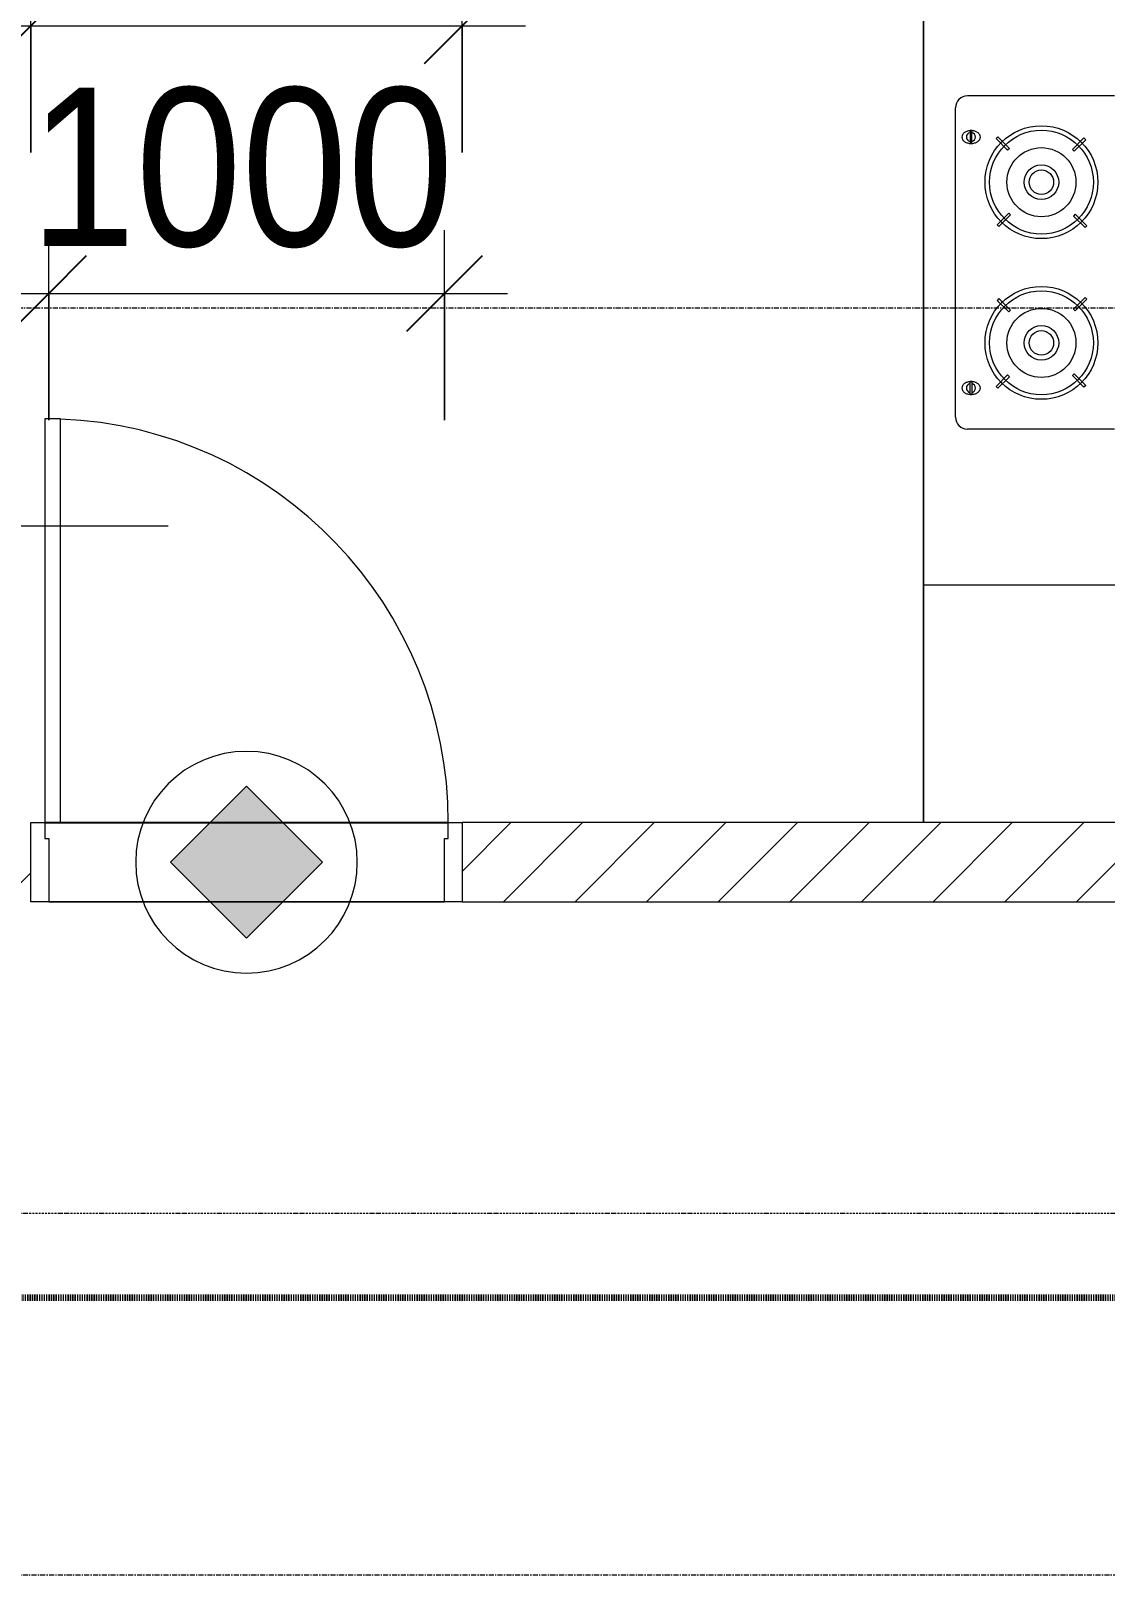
# Model space of a CAD drawing. Header units: millimetres. Extents: x 962 to 241049, y -15958 to 84407.
# Drawn here: x 129382 to 132097, y 33837 to 37737 of the extents above; entities that cross this region are included whole.
import ezdxf

# ---------------------------------------------------------------- set-up
doc = ezdxf.new("R2010")
doc.units = ezdxf.units.MM
for name, pattern in [('1 NÉT CALL OUT', [6, 3, -3]), ('Dash Dot 3_16_', [7.9375, 4.7625, -1.5875, 0, -1.5875]), ('Grid Line', [22.225, 12.7, -3.175, 3.175, -3.175])]:
    doc.linetypes.add(name, pattern=pattern)
for name, color, linetype, lineweight in [('0-1', 7, 'Continuous', 5), ('A-ANNO-DIMS', 211, 'Continuous', 9), ('A-ANNO-DIMS-160', 211, 'Continuous', 9), ('A-ANNO-NOTE', 131, 'Continuous', 9), ('A-DETL-3', 90, '1 NÉT CALL OUT', 100), ('A-DETL-GENF-2', 1, 'Continuous', 9), ('A-DOOR-3', 1, 'Continuous', 9), ('A-DOOR-FRAM-1', 1, 'Continuous', 9), ('A-DOOR-IDEN', 31, 'Continuous', 9), ('A-FLOR-2', 9, 'Continuous', 9), ('A-WALL', 113, 'Continuous', 9), ('A-WALL-3', 113, 'Continuous', 18), ('A-WALL-PATT-2', 111, 'Continuous', 9), ('G-ANNO-SYMB-1', 111, 'Dash Dot 3_16_', 18), ('I-FURN', 30, 'Continuous', 9), ('I-FURN-1', 254, 'Continuous', 9), ('S-GRID-1', 1, 'Grid Line', 9)]:
    doc.layers.add(name, color=color, linetype=linetype, lineweight=lineweight)
doc.styles.add('UTM Avo', font='UTM Avo.ttf', dxfattribs={"width": 0.9, "height": 400})
doc.dimstyles.new('1_Dim_chi_tiet_2_5', dxfattribs={"dimscale": 304.8, "dimtxt": 399.720379, "dimasz": 0.629921, "dimexe": 0.524934, "dimexo": 0.0625, "dimgap": 0.052493, "dimtad": 1, "dimdec": 0, "dimrnd": 5, "dimzin": 0, "dimdsep": 46, "dimtxsty": 'UTM Avo', "dimblk1": 'OBLIQUE', "dimblk2": 'OBLIQUE', "dimsah": 1, "dimcen": 0.09, "dimdle": 0.524934, "dimazin": 0, "dimtfac": 1, "dimtdec": 4, "dimtix": 1, "dimtmove": 0, "dimatfit": 3, "dimfxl": 1.049869, "dimfxlon": 1, "dimtvp": 1, "dimtolj": 1, "dimtzin": 0, "dimarcsym": 2})

# ---------------------------------------------------------------- blocks, each defined once
blk = doc.blocks.new('HE BEP A - HE BEP A-V100-TKCS_MB TẦNG 1')
at = {"layer": 'I-FURN'}
for p, q in [((3703.5, 605.3), (3703.5, 11)), ((2467.5, 494.2), (2467.5, 122.2)), ((3309.1, 494.2), (3309.1, 122.2)), ((2578, 421.2), (2573.6, 416.8)), ((2573.6, 416.8), (2602.8, 387.7)), ((2607.1, 392.1), (2578, 421.2)), ((2602.8, 387.7), (2607.1, 392.1)), ((2795.6, 424), (2766.5, 394.9)), ((2766.5, 394.9), (2770.8, 390.5)), ((2770.8, 390.5), (2800, 419.6)), ((2800, 419.6), (2795.6, 424)), ((2976.7, 419.6), (2981.1, 424)), ((3005.8, 390.5), (2976.7, 419.6)), ((2981.1, 424), (3010.2, 394.9)), ((3010.2, 394.9), (3005.8, 390.5)), ((3169.5, 392.1), (3198.6, 421.2)), ((3173.9, 387.7), (3169.5, 392.1)), ((3203, 416.8), (3173.9, 387.7)), ((3198.6, 421.2), (3203, 416.8)), ((2570.9, 199.3), (2600, 228.4)), ((2575.3, 194.9), (2570.9, 199.3)), ((2604.4, 224), (2575.3, 194.9)), ((2600, 228.4), (2604.4, 224)), ((2763.7, 226.8), (2768.1, 231.2)), ((2792.8, 197.7), (2763.7, 226.8)), ((2768.1, 231.2), (2797.2, 202)), ((2797.2, 202), (2792.8, 197.7)), ((3008.5, 231.2), (2979.4, 202)), ((2979.4, 202), (2983.8, 197.7)), ((2983.8, 197.7), (3012.9, 226.8)), ((3012.9, 226.8), (3008.5, 231.2)), ((3176.6, 228.4), (3172.2, 224)), ((3172.2, 224), (3201.4, 194.9)), ((3205.8, 199.3), (3176.6, 228.4)), ((3201.4, 194.9), (3205.8, 199.3)), ((2555.1, 133.3), (2555.1, 129.3)), ((2587.6, 133.3), (2555.1, 133.3)), ((2555.1, 129.3), (2587.6, 129.3)), ((2587.6, 129.3), (2587.6, 133.3)), ((3189, 129.3), (3189, 133.3)), ((3189, 133.3), (3221.5, 133.3)), ((3221.5, 129.3), (3189, 129.3)), ((3221.5, 133.3), (3221.5, 129.3)), ((3279.1, 92.2), (2497.5, 92.2)), ((4303.1, 11), (765.9, 11))]:
    blk.add_line(p, q, dxfattribs=at)
for centre, radius in [((2685.4, 309.4), 142.6), ((2685.4, 309.4), 131.3), ((3091.2, 309.4), 142.6), ((3091.2, 309.4), 131.3), ((2685.4, 309.4), 87.2), ((3091.2, 309.4), 87.2), ((2685.4, 309.4), 43.6), ((3091.2, 309.4), 43.6), ((2685.4, 309.4), 30.9), ((3091.2, 309.4), 30.9)]:
    blk.add_circle(centre, radius, dxfattribs=at)
for centre, radius, start, end in [((2497.5, 122.2), 30, 180, 270), ((2588.6, 131.7), 33.5, 163.9419, 180), ((2588.6, 131.7), 33.5, 180, 196.0581), ((2580.1, 134.1), 24.7, 145.204, 163.9419), ((2580.1, 129.2), 24.7, 196.0581, 214.796), ((2571.3, 131.3), 11.6, 9.9102, 170.0898), ((2571.3, 131.3), 11.6, 189.7177, 350.2823), ((2574.8, 137.9), 18.1, 120.7976, 145.204), ((2571.4, 143.6), 11.5, 90, 120.7976), ((2571.4, 143.6), 11.5, 59.2024, 90), ((2568, 137.9), 18.1, 34.796, 59.2024), ((2562.6, 134.1), 24.7, 16.0581, 34.796), ((2562.6, 129.2), 24.7, 325.204, 343.9419), ((2554.1, 131.7), 33.5, 0, 16.0581), ((2554.1, 131.7), 33.5, 343.9419, 0), ((3222.5, 131.7), 33.5, 163.9419, 180), ((3222.5, 131.7), 33.5, 180, 196.0581), ((3214, 134.1), 24.7, 145.204, 163.9419), ((3214, 129.2), 24.7, 196.0581, 214.796), ((3208.7, 137.9), 18.1, 120.7976, 145.204), ((3205.3, 131.3), 11.6, 9.9102, 170.0898), ((3205.3, 131.3), 11.6, 189.7177, 350.2823), ((3205.3, 143.6), 11.5, 90, 120.7976), ((3205.3, 143.6), 11.5, 59.2024, 90), ((3201.9, 137.9), 18.1, 34.796, 59.2024), ((3196.5, 134.1), 24.7, 16.0581, 34.796), ((3196.5, 129.2), 24.7, 325.204, 343.9419), ((3188, 131.7), 33.5, 0, 16.0581), ((3188, 131.7), 33.5, 343.9419, 0), ((3279.1, 122.2), 30, 270, 360), ((2574.8, 125.5), 18.1, 214.796, 239.2024), ((2571.4, 119.8), 11.5, 239.2024, 270), ((2571.4, 119.8), 11.5, 270, 300.7976), ((2568, 125.5), 18.1, 300.7976, 325.204), ((3208.7, 125.5), 18.1, 214.796, 239.2024), ((3205.3, 119.8), 11.5, 239.2024, 270), ((3205.3, 119.8), 11.5, 270, 300.7976), ((3201.9, 125.5), 18.1, 300.7976, 325.204)]:
    blk.add_arc(centre, radius, start, end, dxfattribs=at)
at = {"layer": 'I-FURN-1'}
blk.add_line((3.5, 11), (4303.1, 11), dxfattribs=at)
blk = doc.blocks.new('NCV_TKTC_TANG 1_rvt-1-TKCS_MB TẦNG 1')
at = {"layer": 'A-FLOR-2'}
for p, q in [((67257.6, 35737.4), (66237.6, 35737.4)), ((66237.6, 35736.9), (67257.6, 35736.9)), ((66247.6, 35537.4), (67247.6, 35537.4))]:
    blk.add_line(p, q, dxfattribs=at)
at = {"layer": 'I-FURN-1', "rotation": 270.0000000000001}
blk.add_blockref('HE BEP A - HE BEP A-V100-TKCS_MB TẦNG 1', (68447.2, 40040.4), dxfattribs=at)
blk = doc.blocks.new('FD_05 - FD_05-1000x2200mm-835433-TKCS_MB TẦNG 1')
at = {"layer": 'A-DETL-GENF-2'}
for p, q in [((510, -100), (470, -100)), ((470, -100), (470, -1120)), ((510, -1120), (510, -100)), ((470, -1120), (510, -1120))]:
    blk.add_line(p, q, dxfattribs=at)
blk.add_arc((510, -100), 1020, 180, 267.7525, dxfattribs=at)
at = {"layer": 'A-DOOR-FRAM-1'}
for p, q in [((-545, 100), (-500, 100)), ((-545, -100), (-545, 100)), ((-500, 100), (-500, -60)), ((500, 100), (545, 100)), ((500, -60), (500, 100)), ((545, 100), (545, -100)), ((-500, -60), (-510, -60)), ((-510, -60), (-510, -100)), ((510, -60), (500, -60)), ((510, -100), (510, -60)), ((-510, -100), (-545, -100)), ((545, -100), (510, -100))]:
    blk.add_line(p, q, dxfattribs=at)
blk = doc.blocks.new('DIMBLOCK35-TKCS_MB TẦNG 1')
at = {"layer": 'A-ANNO-DIMS-160'}
for p, q in [((129381.6, 37430), (129381.6, 37910)), ((130471.6, 37430), (130471.6, 37910)), ((129221.6, 37750), (130631.6, 37750)), ((129381.6, 37750), (129381.6, 37430)), ((130471.6, 37750), (130471.6, 37430))]:
    blk.add_line(p, q, dxfattribs=at)
at = {"layer": 'A-ANNO-DIMS-160', "lineweight": 25}
for p, q in [((129381.6, 37750), (129477.6, 37846)), ((130471.6, 37750), (130567.6, 37846)), ((129381.6, 37750), (129285.6, 37654)), ((130471.6, 37750), (130375.6, 37654))]:
    blk.add_line(p, q, dxfattribs=at)
at = {"layer": 'A-ANNO-DIMS-160', "color": 0, "insert": (129378.8, 38269.7), "char_height": 400, "width": 1314.636, "attachment_point": 1, "line_spacing_factor": 1.110334, "style": 'UTM Avo'}
blk.add_mtext('1090', dxfattribs=at)
blk = doc.blocks.new('_Oblique')
at = {"color": 0, "linetype": 'ByBlock', "lineweight": -2}
blk.add_line((-0.5, -0.5), (0.5, 0.5), dxfattribs=at)
blk = doc.blocks.new('DIMBLOCK97-TKCS_MB TẦNG 1')
at = {"layer": 'A-ANNO-DIMS-160'}
for p, q in [((129426.6, 36753.9), (129426.6, 37233.9)), ((130426.6, 36753.9), (130426.6, 37233.9)), ((129266.6, 37073.9), (130586.6, 37073.9)), ((129426.6, 37073.9), (129426.6, 36753.9)), ((130426.6, 37073.9), (130426.6, 36753.9))]:
    blk.add_line(p, q, dxfattribs=at)
at = {"layer": 'A-ANNO-DIMS-160', "lineweight": 25}
for p, q in [((129426.6, 37073.9), (129522.6, 37169.9)), ((130426.6, 37073.9), (130522.6, 37169.9)), ((129426.6, 37073.9), (129330.6, 36977.9)), ((130426.6, 37073.9), (130330.6, 36977.9))]:
    blk.add_line(p, q, dxfattribs=at)
at = {"layer": 'A-ANNO-DIMS-160', "color": 0, "insert": (129378.8, 37593.5), "char_height": 400, "width": 1314.636, "attachment_point": 1, "line_spacing_factor": 1.110334, "style": 'UTM Avo'}
blk.add_mtext('1000', dxfattribs=at)
blk = doc.blocks.new('HDNDCT_GHI CHÚ CỬA CHỐNG CHÁY EI30 - HDNDCT_GHI CHÚ CỬA CHỐNG CHÁY EI30-2461928-TKCS_MB TẦNG 1')
at = {"layer": 'A-ANNO-NOTE'}
blk.add_hatch(color=256, dxfattribs=at).paths.add_polyline_path([(-1.2, 0), (0, 1.2), (1.2, 0), (0, -1.2)])
for p, q in [((0, 1.2), (-1.2, 0)), ((1.2, 0), (0, 1.2)), ((-1.2, 0), (0, -1.2)), ((0, -1.2), (1.2, 0))]:
    blk.add_line(p, q, dxfattribs=at)
for start, end in [(360, 180), (180, 360)]:
    blk.add_arc((0, 0), 1.75, start, end, dxfattribs=at)

msp = doc.modelspace()

# ---------------------------------------------------------------- hatches: boundary and pattern name
at = {"layer": 'A-WALL-PATT-2'}
h = msp.add_hatch(dxfattribs=at)
h.set_pattern_fill('FP_1', color=256, style=0, pattern_type=2)
h.set_pattern_definition([(45, (63179.03, 0), (-90.50967, 90.50967), [])])
h.paths.add_polyline_path([(130578.7, 35537.4), (132231.7, 35537.4), (132231.7, 35737.4), (130471.6, 35737.4), (130471.6, 35537.4)])
h.paths.add_polyline_path([(128160.7, 35537.4), (129031.9, 35537.4), (129031.9, 35737.4), (124231.6, 35737.4), (124231.6, 35537.4), (127354.7, 35537.4)])
h.paths.add_polyline_path([(129231.9, 35537.4), (129381.6, 35537.4), (129381.6, 35737.4), (129231.9, 35737.4)])
h.paths.add_polyline_path([(120100.6, 35537.4), (121181.6, 35537.4), (121181.6, 35737.4), (119831.6, 35737.4), (119831.6, 35537.4)])
h.paths.add_polyline_path([(119294.5, 35537.4), (119631.6, 35537.4), (119631.6, 35737.4), (116031.7, 35737.4), (116031.7, 35537.4), (117682.5, 35537.4)])
h.paths.add_polyline_path([(124031.6, 35537.4), (124031.6, 35737.4), (122271.6, 35737.4), (122271.6, 35537.4), (122518.6, 35537.4)])
h.paths.add_polyline_path([(115831.7, 35537.4), (115831.7, 35737.4), (112831.9, 35737.4), (112831.9, 35537.4)])
h.paths.add_polyline_path([(112631.9, 35537.4), (112631.9, 35737.4), (107831.7, 35737.4), (107831.7, 35537.4), (111234.4, 35537.4)])

# ---------------------------------------------------------------- linework, layer by layer
at = {"layer": 'A-DETL-3'}
msp.add_line((142431.2, 34537.4), (123261.6, 34537.4), dxfattribs=at)
at = {"layer": 'A-DOOR-IDEN'}
msp.add_line((129728.3, 36486.2), (129281.8, 36486.1), dxfattribs=at)
at = {"layer": 'A-WALL'}
for p, q in [((129416.6, 35737.4), (130436.6, 35737.4)), ((130426.6, 35537.4), (129426.6, 35537.4))]:
    msp.add_line(p, q, dxfattribs=at)
at = {"layer": 'A-WALL-3'}
for p, q in [((132231.7, 35737.4), (130471.6, 35737.4)), ((130471.6, 35737.4), (130471.6, 35537.4)), ((130471.6, 35537.4), (132231.7, 35537.4))]:
    msp.add_line(p, q, dxfattribs=at)
at = {"layer": 'G-ANNO-SYMB-1'}
msp.add_line((90628.5, 34751.5), (198105.9, 34751.5), dxfattribs=at)
at = {"layer": 'S-GRID-1'}
for p, q in [((192368.8, 37036.9), (96265.8, 37036.9)), ((190336.8, 33836.9), (98297.8, 33836.9))]:
    msp.add_line(p, q, dxfattribs=at)

# ---------------------------------------------------------------- block references
at = {"layer": '0-1'}
msp.add_blockref('NCV_TKTC_TANG 1_rvt-1-TKCS_MB TẦNG 1', (63179, 0), dxfattribs=at)
at = {"layer": 'A-ANNO-NOTE', "xscale": 160, "yscale": 160, "zscale": 160}
msp.add_blockref('HDNDCT_GHI CHÚ CỬA CHỐNG CHÁY EI30 - HDNDCT_GHI CHÚ CỬA CHỐNG CHÁY EI30-2461928-TKCS_MB TẦNG 1', (129926.6, 35637.4), dxfattribs=at)
at = {"layer": 'A-DOOR-3', "rotation": 180}
msp.add_blockref('FD_05 - FD_05-1000x2200mm-835433-TKCS_MB TẦNG 1', (129926.6, 35637.4), dxfattribs=at)

# ---------------------------------------------------------------- dimensions: what is measured, and where the dimension line sits
at = {"layer": 'A-ANNO-DIMS'}
for base, p1, p2, override, picture, middle in [((130471.6, 37750), (129381.6, 37430), (130471.6, 37430), {"dimpost": '<>', "dimfxl": 1090}, 'DIMBLOCK35-TKCS_MB TẦNG 1', (129926.6, 37973)), ((130426.6, 37073.9), (129426.6, 36753.9), (130426.6, 36753.9), {"dimpost": '<>', "dimfxl": 1000}, 'DIMBLOCK97-TKCS_MB TẦNG 1', (129926.6, 37296.9))]:
    dim = msp.add_linear_dim(base=base, p1=p1, p2=p2, dimstyle='1_Dim_chi_tiet_2_5', override=override, dxfattribs=at)
    dim.commit()
    dim.dimension.update_dxf_attribs({"geometry": picture, "text_midpoint": middle})

doc.saveas('drawing.dxf')
